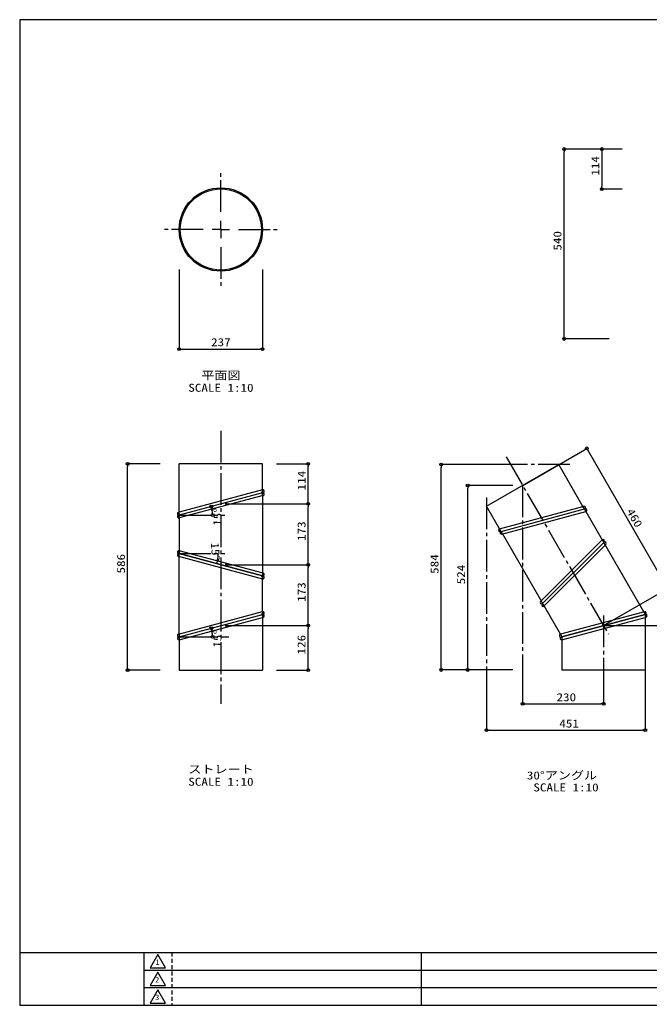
# Model space of a CAD drawing. Units: millimetres, scale not verified, with parts at other scales. Extents: x -2261 to 1739, y -1420 to 1381.
# Drawn here: x -2261 to -471, y -1420 to 1381 of the extents above; entities that cross this region are included whole.
import ezdxf
from ezdxf.enums import TextEntityAlignment as Align

# ---------------------------------------------------------------- set-up
doc = ezdxf.new("R2010")
doc.units = ezdxf.units.MM
doc.header["$LTSCALE"] = 10
doc.header["$PDMODE"] = 32
doc.header["$PDSIZE"] = 5
for name, pattern in [('CHAIN2', [12, 9, -1, 1, -1]), ('DASHED1', [1.8, 1.2, -0.6]), ('DASHED3', [4, 3, -1])]:
    doc.linetypes.add(name, pattern=pattern)
for name, color, linetype in [('0-0_0', 7, 'Continuous'), ('0-1_Defpoints', 7, 'CHAIN2'), ('8-0', 7, 'Continuous')]:
    doc.layers.add(name, color=color, linetype=linetype)
doc.styles.add('ＭＳ ゴシック', font='')
doc.styles.get('ＭＳ ゴシック').set_extended_font_data('MS Gothic')

# ---------------------------------------------------------------- blocks, each defined once
blk = doc.blocks.new('_Origin(1)')
at = {"layer": '0-0_0'}
blk.add_line((0, 0), (-1.429, 0), dxfattribs=at)
blk.add_circle((0, 0), 0.714, dxfattribs=at)

msp = doc.modelspace()

# ---------------------------------------------------------------- linework, layer by layer
at = {"layer": '0-0_0'}
for p, q in [((-548.19, 1013.18), (-713.69, 1013.18)), ((-713.51, 481.51), (-713.51, 1005.18)), ((-606.29, 1005.18), (-606.29, 907.26)), ((-548.19, 899.26), (-606.47, 899.26)), ((-1807.45, 670.92), (-1807.45, 444.59)), ((-1570.45, 670.92), (-1570.45, 444.59)), ((-585.24, 473.51), (-713.69, 473.51)), ((-1807.45, 444.77), (-1799.45, 444.77)), ((-1799.45, 444.77), (-1578.45, 444.77)), ((-1570.45, 444.77), (-1578.45, 444.77)), ((-831.23, 57.45), (-648.99, 162.7)), ((-649.14, 162.61), (-645.14, 155.68)), ((-645.14, 155.68), (-423.08, -228.83)), ((-1861.64, 118.99), (-1954, 118.99)), ((-1953.82, 118.99), (-1953.82, 110.99)), ((-1570.45, 118.99), (-1807.45, 118.99)), ((-1807.45, -18.48), (-1807.45, 118.99)), ((-1570.45, 45.02), (-1570.45, 118.99)), ((-1530.34, 118.99), (-1440.66, 118.99)), ((-1440.84, 118.99), (-1440.84, 110.99)), ((-905.13, 116.67), (-1063.15, 116.67)), ((-1062.97, 116.67), (-1062.97, 108.67)), ((-933.91, -1.83), (-728.66, 116.67)), ((-659.92, -2.38), (-728.66, 116.67)), ((-1953.82, -459.01), (-1953.82, 110.99)), ((-1440.84, 12.99), (-1440.84, 110.99)), ((-1062.97, -458.95), (-1062.97, 108.67)), ((-859.25, 57.42), (-987.7, 57.42)), ((-987.52, 57.42), (-987.52, 49.42)), ((-1570.45, 45.02), (-1807.45, -18.48)), ((-1570.45, 36.74), (-1807.45, -26.76)), ((-1570.45, 36.74), (-1807.45, -26.76)), ((-1568.38, 29.01), (-1807.45, -35.05)), ((-1570.45, 36.74), (-1568.38, 37.29)), ((-1570.45, 28.46), (-1570.45, -191.48)), ((-987.52, -458.95), (-987.52, 49.42)), ((-1673.28, 4.99), (-1440.66, 4.99)), ((-1673.22, 4.99), (-1440.66, 4.99)), ((-1440.84, 4.99), (-1440.84, 12.99)), ((-1440.84, 4.99), (-1440.84, -3.01)), ((-1807.45, -18.48), (-1809.52, -19.04)), ((-1807.45, -26.76), (-1809.52, -27.32)), ((-1715.98, -2.26), (-1714.24, -10.06)), ((-1712.76, -26.76), (-1713.1, -18.77)), ((-1440.84, -160.01), (-1440.84, -3.01)), ((-896.92, -65.88), (-933.91, -1.83)), ((-896.92, -65.88), (-659.92, -2.38)), ((-892.78, -73.06), (-655.78, -9.55)), ((-892.78, -73.06), (-655.78, -9.55)), ((-890.71, -80.78), (-651.64, -16.73)), ((-659.92, -2.38), (-657.85, -1.83)), ((-655.78, -9.55), (-653.71, -9)), ((-651.64, -16.73), (-605.18, -97.21)), ((-1807.45, -35.05), (-1807.45, -127.98)), ((-892.78, -73.06), (-894.85, -73.61)), ((-888.64, -80.23), (-778.67, -270.7)), ((-780.19, -272.22), (-605.18, -97.21)), ((-601.03, -104.38), (-774.53, -277.88)), ((-774.53, -277.88), (-601.03, -104.38)), ((-595.38, -110.04), (-770.39, -285.05)), ((-601.03, -104.38), (-599.52, -102.86)), ((-486.92, -302.02), (-596.89, -111.55)), ((-1807.45, -136.26), (-1809.52, -135.71)), ((-1568.38, -192.04), (-1807.45, -127.98)), ((-1570.45, -199.76), (-1807.45, -136.26)), ((-1807.45, -136.26), (-1570.45, -199.76)), ((-1809.52, -143.99), (-1570.45, -208.05)), ((-1807.45, -364.48), (-1807.45, -144.54)), ((-1673.34, -168.01), (-1440.66, -168.01)), ((-1673.28, -168.01), (-1440.66, -168.01)), ((-1440.84, -168.01), (-1440.84, -160.01)), ((-1440.84, -168.01), (-1440.84, -176.01)), ((-1440.84, -333.01), (-1440.84, -176.01)), ((-1570.45, -199.76), (-1568.38, -200.32)), ((-1570.45, -300.98), (-1570.45, -208.05)), ((-601.17, -340.92), (-418.92, -235.67)), ((-774.53, -277.88), (-776.05, -279.39)), ((-1809.52, -365.04), (-1570.45, -300.98)), ((-723.92, -365.53), (-770.39, -285.05)), ((-484.85, -301.47), (-723.92, -365.53)), ((-1807.45, -372.76), (-1570.45, -309.26)), ((-1807.45, -372.76), (-1570.45, -309.26)), ((-1807.45, -381.05), (-1570.45, -317.54)), ((-1570.45, -309.26), (-1568.38, -308.71)), ((-1570.45, -317.54), (-1568.38, -316.99)), ((-1570.45, -317.54), (-1570.45, -467.01)), ((-1440.84, -341.01), (-1440.84, -333.01)), ((-482.78, -309.2), (-719.78, -372.7)), ((-719.78, -372.7), (-482.78, -309.2)), ((-719.78, -380.98), (-482.78, -317.48)), ((-482.78, -317.48), (-480.71, -316.92)), ((-482.78, -317.48), (-482.78, -466.95)), ((-1715.98, -348.26), (-1714.24, -356.06)), ((-1673.34, -341.01), (-1440.84, -341.01)), ((-1673.28, -341.01), (-1440.66, -341.01)), ((-1441.02, -341.01), (-1441.02, -349.01)), ((-1441.02, -459.01), (-1441.02, -349.01)), ((-601.22, -340.95), (-406.81, -340.95)), ((-1807.45, -372.76), (-1809.52, -373.32)), ((-1807.45, -381.05), (-1807.45, -467.01)), ((-1712.76, -372.76), (-1713.1, -364.77)), ((-719.78, -372.7), (-721.85, -373.26)), ((-719.78, -372.7), (-721.85, -373.26)), ((-719.78, -380.98), (-719.78, -466.95)), ((-1861.64, -467.01), (-1954, -467.01)), ((-1953.82, -467.01), (-1953.82, -459.01)), ((-1807.45, -467.01), (-1570.45, -467.01)), ((-1530.47, -467.01), (-1440.84, -467.01)), ((-1441.02, -467.01), (-1441.02, -459.01)), ((-934.7, -466.95), (-1063.15, -466.95)), ((-1062.97, -466.95), (-1062.97, -458.95)), ((-859.25, -466.95), (-987.7, -466.95)), ((-987.52, -466.95), (-987.52, -458.95)), ((-831.28, -474.23), (-831.28, -563.48)), ((-719.78, -466.95), (-482.78, -466.95)), ((-601.28, -474.29), (-601.28, -563.48)), ((-482.78, -467.01), (-482.78, -638.24)), ((-933.91, -479.47), (-933.91, -638.24)), ((-831.28, -563.3), (-823.28, -563.3)), ((-823.28, -563.3), (-609.28, -563.3)), ((-601.28, -563.3), (-609.28, -563.3)), ((-933.91, -638.06), (-925.91, -638.06)), ((-925.91, -638.06), (-490.78, -638.06)), ((-482.78, -638.06), (-490.78, -638.06))]:
    msp.add_line(p, q, dxfattribs=at)
at = {"layer": '0-0_0', "linetype": 'DASHED3'}
for p, q in [((-1570.45, 36.74), (-1570.45, 45.02)), ((-1570.45, 28.46), (-1570.45, 36.74)), ((-1807.45, -26.76), (-1807.45, -18.48)), ((-1807.45, -35.05), (-1807.45, -26.76)), ((-655.78, -9.55), (-659.92, -2.38)), ((-651.64, -16.73), (-655.78, -9.55)), ((-892.78, -73.06), (-896.92, -65.88)), ((-888.64, -80.23), (-892.78, -73.06)), ((-605.18, -97.21), (-601.03, -104.38)), ((-596.89, -111.55), (-601.03, -104.38)), ((-1807.45, -127.98), (-1807.45, -136.26)), ((-1807.45, -144.54), (-1807.45, -136.26)), ((-1570.45, -191.48), (-1570.45, -199.76)), ((-1570.45, -208.05), (-1570.45, -199.76)), ((-778.67, -270.7), (-774.53, -277.88)), ((-770.39, -285.05), (-774.53, -277.88))]:
    msp.add_line(p, q, dxfattribs=at)
for points in [[(-1570.45, -300.98), (-1570.45, -309.26), (-1570.45, -317.54)], [(-486.92, -302.02), (-482.78, -309.2), (-482.78, -317.48)], [(-1807.45, -364.48), (-1807.45, -372.76), (-1807.45, -381.05)], [(-723.92, -365.53), (-719.78, -372.7), (-719.78, -380.98)]]:
    msp.add_lwpolyline(points, dxfattribs=at)
at = {"layer": '0-0_0'}
for centre, radius in [((-1688.95, 784.56), 118.5), ((-1688.95, 784.56), 115.5), ((-1807.45, 444.77), 4), ((-1570.45, 444.77), 4), ((-649.14, 162.61), 4), ((-1953.82, 118.99), 4), ((-1440.84, 118.99), 4), ((-1062.97, 116.67), 4), ((-987.52, 57.42), 4), ((-1715.98, -2.26), 4), ((-1440.84, 4.99), 4), ((-1440.84, 4.99), 4), ((-1712.76, -26.76), 4), ((-1440.84, -168.01), 4), ((-1440.84, -168.01), 4), ((-1715.98, -348.26), 4), ((-1441.02, -341.01), 4), ((-1440.84, -341.01), 4), ((-1712.76, -372.76), 4), ((-1953.82, -467.01), 4), ((-1441.02, -467.01), 4), ((-1062.97, -466.95), 4), ((-987.52, -466.95), 4), ((-831.28, -563.3), 4), ((-601.28, -563.3), 4), ((-933.91, -638.06), 4), ((-482.78, -638.06), 4)]:
    msp.add_circle(centre, radius, dxfattribs=at)
for centre, radius, start, end in [((-1569.42, 41.16), 4, 285, 105), ((-1569.42, 32.88), 4, 285, 105), ((-1808.49, -22.9), 4, 105, 285), ((-1808.49, -31.18), 4, 105, 285), ((-1807.45, -26.76), 94.69, 4.84194, 10.15806), ((-656.82, -5.69), 4, 285, 105), ((-652.68, -12.86), 4, 285, 105), ((-895.89, -69.75), 4, 105, 285), ((-891.75, -76.92), 4, 105, 285), ((-602.35, -100.03), 4, 315, 135), ((-598.21, -107.21), 4, 315, 135), ((-1808.49, -131.84), 4, 75, 255), ((-1808.49, -140.12), 4, 75, 255), ((-1807.45, -136.26), 111.29, 345, 0), ((-1569.42, -195.9), 4, 255, 75), ((-1569.42, -204.18), 4, 255, 75), ((-777.36, -275.05), 4, 135, 315), ((-773.22, -282.22), 4, 135, 315), ((-1569.42, -304.84), 4, 285, 105), ((-483.82, -305.33), 4, 285, 105), ((-1569.42, -313.12), 4, 285, 105), ((-481.75, -313.06), 4, 285, 105), ((-1807.45, -372.76), 94.69, 4.84194, 10.15806), ((-1808.49, -368.9), 4, 105, 285), ((-1808.49, -377.18), 4, 105, 285), ((-722.89, -369.39), 4, 105, 285), ((-720.82, -377.12), 4, 105, 285)]:
    msp.add_arc(centre, radius, start, end, dxfattribs=at)
for p in [(-1570.45, 36.74), (-1673.34, 4.99), (-1673.28, 4.99), (-1807.45, -26.76), (-1807.45, -26.76), (-1714.2, -10.32), (-1807.45, -136.26), (-1807.45, -136.26), (-1697.85, -155.59), (-1673.34, -168.01), (-1673.28, -168.01), (-1570.45, -199.76), (-1570.45, -309.26), (-1714.2, -356.32), (-1673.41, -341.01), (-1673.34, -341.01), (-601.28, -340.95), (-601.22, -340.95), (-1807.45, -372.76), (-1807.45, -372.76)]:
    msp.add_point(p, dxfattribs=at)
at = {"layer": '0-1_Defpoints'}
for p, q in [((-1688.95, 834.56), (-1688.95, 948.06)), ((-1738.95, 784.56), (-1852.45, 784.56)), ((-1688.95, 784.56), (-1713.95, 784.56)), ((-1688.95, 784.56), (-1688.95, 809.56)), ((-1688.95, 784.56), (-1663.95, 784.56)), ((-1688.95, 784.56), (-1688.95, 759.56)), ((-1638.95, 784.56), (-1525.45, 784.56)), ((-1688.95, 734.56), (-1688.95, 621.06)), ((-1688.95, 212.47), (-1688.95, -372.19)), ((-697.23, 116.67), (-950.55, 116.67)), ((-878.02, 138.38), (-587.06, -365.58)), ((-831.28, 57.42), (-831.28, -554.54)), ((-933.91, 22.8), (-933.91, -576.45)), ((-1807.45, -26.76), (-1677.2, -26.76)), ((-1807.45, -136.26), (-1677.2, -136.26)), ((-601.28, -312.5), (-601.28, -563.3)), ((-1807.45, -372.76), (-1666.11, -372.76)), ((-1688.95, -388.36), (-1688.95, -563.36))]:
    msp.add_line(p, q, dxfattribs=at)
at = {"layer": '8-0'}
for p, q in [((-2260.52, -1269.4), (1739.48, -1269.4)), ((-1907.87, -1269.4), (-1907.87, -1419.4)), ((-1119.22, -1269.4), (-1119.22, -1419.61)), ((-1907.87, -1319.4), (-410.57, -1319.4)), ((-1907.87, -1369.4), (-410.57, -1369.4))]:
    msp.add_line(p, q, dxfattribs=at)
at = {"layer": '8-0', "linetype": 'DASHED1'}
msp.add_line((-1827.87, -1269.4), (-1827.87, -1419.4), dxfattribs=at)
at = {"layer": '8-0'}
for points in [[(-2260.52, -1419.4), (1739.48, -1419.4), (1739.48, 1380.6), (-2260.52, 1380.6)], [(-1867.87, -1275.4), (-1889.89, -1313.55), (-1845.85, -1313.55)], [(-1867.87, -1325.4), (-1889.89, -1363.55), (-1845.85, -1363.55)], [(-1867.87, -1375.4), (-1889.89, -1413.55), (-1845.85, -1413.55)]]:
    msp.add_lwpolyline(points, close=True, dxfattribs=at)

# ---------------------------------------------------------------- block references
at = {"layer": '0-0_0', "xscale": 5.6, "yscale": 5.6}
for p, rotation in [((-713.51, 1013.18), 90), ((-606.29, 1013.18), 90), ((-606.29, 899.26), 270), ((-713.51, 473.51), 270)]:
    msp.add_blockref('_Origin(1)', p, dxfattribs=dict(at, rotation=rotation))

# ---------------------------------------------------------------- texts
at = {"layer": '0-0_0', "style": 'ＭＳ ゴシック', "width": 1.2}
for s, rotation, p in [('114', 90, (-606.7, 937.47)), ('540', 90, (-714.23, 724.59)), ('114', 90, (-1441.25, 43.24)), ('15°', 86.944, (-1681.63, -58.52)), ('460', 300.007, (-542.87, -19.98)), ('173', 90, (-1441.56, -100.26)), ('15°', 273.727, (-1724, -105.77)), ('586', 90, (-1954.54, -192.76)), ('584', 90, (-1063.69, -193.89)), ('524', 90, (-988.24, -223.51)), ('173', 90, (-1441.56, -273.26)), ('15°', 86.944, (-1681.63, -404.52)), ('126', 90, (-1441.74, -422.76))]:
    msp.add_text(s, height=22.73, rotation=rotation, dxfattribs=at).set_placement(p, align=Align.BOTTOM_LEFT)
for s, p in [('237', (-1716.7, 446.12)), ('平面図', (-1744.45, 351.88)), ('SCALE 1:10', (-1781.45, 316.75)), ('230', (-735.03, -562.58)), ('451', (-727.09, -637.34)), ('ストレート', (-1781.45, -767.51)), ('30°アングル', (-819.34, -784.69)), ('SCALE 1:10', (-1781.45, -802.65)), ('SCALE 1:10', (-800.84, -818.72))]:
    msp.add_text(s, height=22.73, dxfattribs=at).set_placement(p, align=Align.BOTTOM_LEFT)
at = {"layer": '8-0', "style": 'ＭＳ ゴシック'}
for s, p in [('1', (-1874.25, -1309.33)), ('2', (-1875.51, -1359.33)), ('3', (-1875.51, -1409.33))]:
    msp.add_text(s, height=15.4, dxfattribs=at).set_placement(p, align=Align.BOTTOM_LEFT)

doc.saveas('drawing.dxf')
